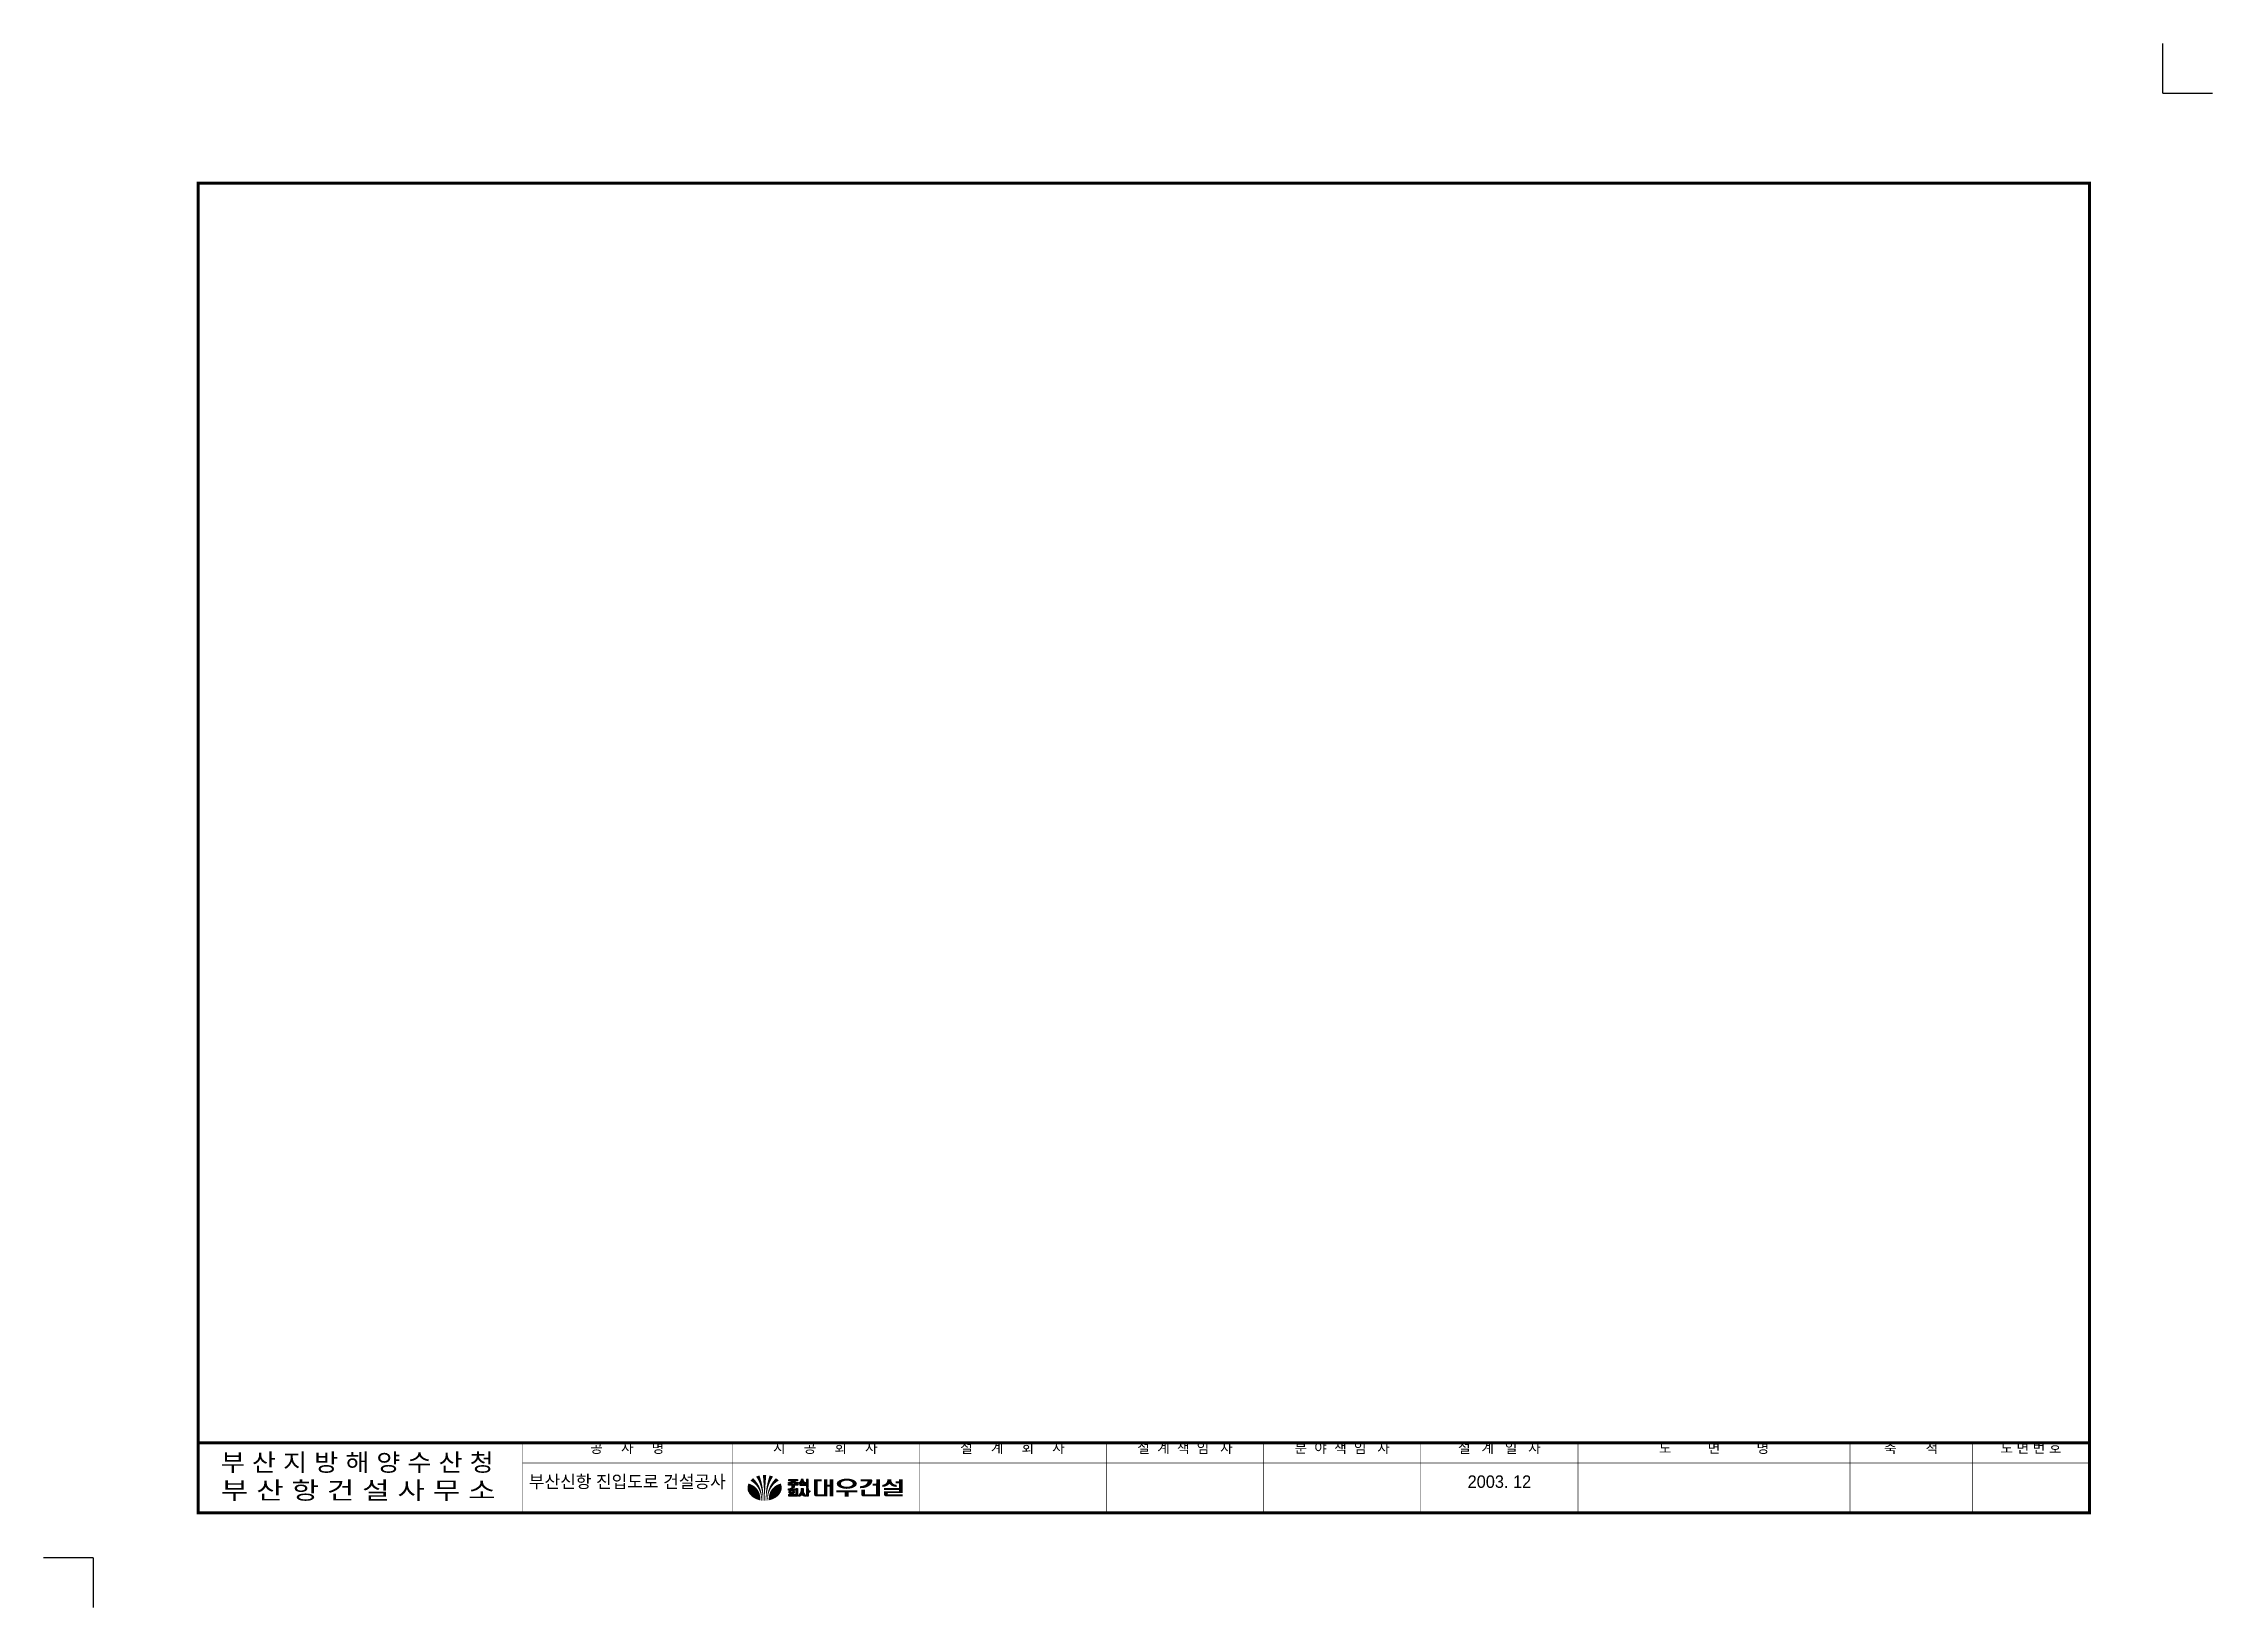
# Model space of a CAD drawing. Extents: x 415891 to 416760, y -64736 to -64109.
import ezdxf
from ezdxf.enums import TextEntityAlignment as Align

# ---------------------------------------------------------------- set-up
doc = ezdxf.new("R2010")
doc.units = 0
doc.header["$LTSCALE"] = 1000
doc.header["$MEASUREMENT"] = 0
doc.layers.get('0').update_dxf_attribs({"linetype": 'CONTINUOUS'})
doc.layers.add('BOX', color=7, linetype='CONTINUOUS')
doc.layers.add('NOPRINT', color=7, linetype='CONTINUOUS')
doc.styles.add('BOX', font='Dotum.ttf')
doc.styles.add('STYLE1', font='H2HDRM.TTF')

# ---------------------------------------------------------------- blocks, each defined once
blk = doc.blocks.new('$PP')
at = {"layer": 'NOPRINT'}
for q in [(-20, 0), (0, -20)]:
    blk.add_line((0, 0), q, dxfattribs=at)

msp = doc.modelspace()

# ---------------------------------------------------------------- hatches: boundary and pattern name
at = {"layer": 'BOX'}
h = msp.add_hatch(color=256, dxfattribs=at)
edge = h.paths.add_edge_path()
edge.add_spline(control_points=[(416178.34, -64688.15), (416177.96, -64687.04), (416177.23, -64685.93), (416177.23, -64685.93), (416176.47, -64684.76), (416175.52, -64683.82), (416175.52, -64683.82), (416174.81, -64684.3), (416174.4, -64684.78), (416174.4, -64684.78), (416176.29, -64685.88), (416177.24, -64687.41), (416177.24, -64687.41), (416178.23, -64688.83), (416178.47, -64690.2), (416178.47, -64690.2), (416178.79, -64691.5), (416178.76, -64692.76), (416178.76, -64692.76), (416178.76, -64692.76), (416179, -64692.8), (416179, -64692.8), (416179.06, -64692.14), (416178.98, -64691.1), (416178.98, -64691.1), (416178.85, -64689.35), (416178.34, -64688.15), (416178.34, -64688.15)], knot_values=[0, 0, 0, 0, 1, 1, 1, 2, 2, 2, 3, 3, 3, 4, 4, 4, 5, 5, 5, 6, 6, 6, 7, 7, 7, 8, 8, 8, 9, 9, 9, 9], degree=3, periodic=0)
h = msp.add_hatch(color=256, dxfattribs=at)
edge = h.paths.add_edge_path()
edge.add_spline(control_points=[(416179.32, -64687.85), (416179.21, -64686.9), (416178.8, -64685.35), (416178.8, -64685.35), (416178.65, -64684.64), (416178.05, -64682.76), (416178.05, -64682.76), (416177.54, -64682.83), (416176.69, -64683.2), (416176.69, -64683.2), (416177.38, -64684.14), (416177.9, -64685.39), (416177.9, -64685.39), (416178.37, -64686.35), (416178.74, -64687.84), (416178.74, -64687.84), (416179.04, -64688.81), (416179.17, -64690.08), (416179.17, -64690.08), (416179.38, -64691.47), (416179.34, -64692.83), (416179.34, -64692.83), (416179.34, -64692.83), (416179.55, -64692.85), (416179.55, -64692.85), (416179.62, -64691.97), (416179.54, -64690.1), (416179.54, -64690.1), (416179.52, -64689.35), (416179.32, -64687.85), (416179.32, -64687.85)], knot_values=[0, 0, 0, 0, 1, 1, 1, 2, 2, 2, 3, 3, 3, 4, 4, 4, 5, 5, 5, 6, 6, 6, 7, 7, 7, 8, 8, 8, 9, 9, 9, 10, 10, 10, 10], degree=3, periodic=0)
h = msp.add_hatch(color=256, dxfattribs=at)
edge = h.paths.add_edge_path()
edge.add_spline(control_points=[(416179.41, -64682.57), (416179.41, -64682.57), (416179.67, -64685.99), (416179.69, -64686.17), (416179.7, -64686.35), (416179.85, -64688.83), (416179.85, -64688.83), (416179.95, -64690.52), (416179.93, -64691.35), (416179.93, -64691.35), (416179.95, -64691.73), (416179.93, -64692.85), (416179.93, -64692.85), (416179.93, -64692.85), (416180.19, -64692.85), (416180.19, -64692.85), (416180.17, -64692.45), (416180.2, -64690.99), (416180.2, -64690.99), (416180.2, -64690.75), (416180.28, -64688.91), (416180.3, -64688.54), (416180.33, -64688.17), (416180.48, -64685.93), (416180.48, -64685.79), (416180.49, -64685.66), (416180.72, -64682.57), (416180.72, -64682.57), (416179.95, -64682.5), (416179.41, -64682.57), (416179.41, -64682.57)], knot_values=[0, 0, 0, 0, 1, 1, 1, 2, 2, 2, 3, 3, 3, 4, 4, 4, 5, 5, 5, 6, 6, 6, 7, 7, 7, 8, 8, 8, 9, 9, 9, 10, 10, 10, 10], degree=3, periodic=0)
h = msp.add_hatch(color=256, dxfattribs=at)
edge = h.paths.add_edge_path()
edge.add_spline(control_points=[(416181.18, -64688.71), (416181.51, -64687.21), (416181.82, -64686.44), (416181.82, -64686.44), (416182.13, -64685.55), (416182.55, -64684.74), (416182.55, -64684.74), (416182.93, -64683.95), (416183.45, -64683.19), (416183.45, -64683.19), (416183.16, -64683.01), (416182.08, -64682.75), (416182.08, -64682.75), (416182, -64682.96), (416181.5, -64684.76), (416181.5, -64684.76), (416181.08, -64686.24), (416180.86, -64687.64), (416180.86, -64687.64), (416180.62, -64688.9), (416180.58, -64690.49), (416180.58, -64690.49), (416180.56, -64690.87), (416180.57, -64692.84), (416180.57, -64692.84), (416180.57, -64692.84), (416180.79, -64692.83), (416180.79, -64692.83), (416180.77, -64692.48), (416180.84, -64691.22), (416180.84, -64691.22), (416180.92, -64689.9), (416181.18, -64688.71), (416181.18, -64688.71)], knot_values=[0, 0, 0, 0, 1, 1, 1, 2, 2, 2, 3, 3, 3, 4, 4, 4, 5, 5, 5, 6, 6, 6, 7, 7, 7, 8, 8, 8, 9, 9, 9, 10, 10, 10, 11, 11, 11, 11], degree=3, periodic=0)
h = msp.add_hatch(color=256, dxfattribs=at)
edge = h.paths.add_edge_path()
edge.add_spline(control_points=[(416184.02, -64686.07), (416184.11, -64685.99), (416184.81, -64685.32), (416185.73, -64684.77), (416185.73, -64684.77), (416185.24, -64684.22), (416184.61, -64683.82), (416184.61, -64683.82), (416183.63, -64684.86), (416183.2, -64685.5), (416183.2, -64685.5), (416182.5, -64686.45), (416182.11, -64687.41), (416182.11, -64687.41), (416181.7, -64688.25), (416181.47, -64689.22), (416181.47, -64689.22), (416181.17, -64690.36), (416181.13, -64691.52), (416181.13, -64691.52), (416181.08, -64692.19), (416181.11, -64692.79), (416181.11, -64692.79), (416181.36, -64692.75), (416181.36, -64692.75), (416181.36, -64692.75), (416181.36, -64691.52), (416181.6, -64690.48), (416181.6, -64690.48), (416181.84, -64689.21), (416182.39, -64688.25), (416182.5, -64688.05), (416183.03, -64686.99), (416184.02, -64686.07)], knot_values=[0, 0, 0, 0, 1, 1, 1, 2, 2, 2, 3, 3, 3, 4, 4, 4, 5, 5, 5, 6, 6, 6, 7, 7, 7, 8, 8, 8, 9, 9, 9, 10, 10, 10, 11, 11, 11, 11], degree=3, periodic=0)
for points in [[(416191.97, -64684.86), (416193.27, -64684.86), (416193.27, -64684.4), (416189.78, -64684.4), (416189.78, -64684.86), (416191.08, -64684.86, -0.260406), (416189.94, -64685.54), (416189.71, -64685.54), (416189.71, -64686, 0.177276), (416191.5, -64685.45, 0.179752), (416193.34, -64686), (416193.34, -64685.54), (416193.11, -64685.54, -0.260406)], [(416193.84, -64685.54), (416193.84, -64685.93, 0.237728), (416195.13, -64685.4, 0.239633), (416196.44, -64685.93), (416196.44, -64685.54, -0.352654), (416195.51, -64684.74), (416195.51, -64684.4), (416194.77, -64684.4), (416194.77, -64684.74, -0.352654)], [(416196.87, -64686.21), (416194.14, -64686.21), (416194.14, -64686.63), (416196.87, -64686.63), (416196.87, -64687.52), (416197.57, -64687.52), (416197.57, -64684.4), (416196.87, -64684.4)], [(416189.63, -64686.21), (416189.63, -64686.63), (416191.15, -64686.63), (416191.15, -64687.52), (416191.9, -64687.52), (416191.9, -64686.63), (416193.42, -64686.63), (416193.42, -64686.21)], [(416191.29, -64688.14), (416191.29, -64687.87), (416190.61, -64687.87), (416190.61, -64688.14), (416189.71, -64688.14), (416189.71, -64688.56), (416192.21, -64688.56), (416192.21, -64688.14)], [(416195.51, -64689.09), (416195.51, -64687.99), (416194.77, -64687.99), (416194.77, -64689.09, -0.287851), (416193.84, -64690.59), (416193.84, -64691.02, 0.246367), (416195.11, -64690.11, 0.287438), (416196.44, -64691.02), (416196.44, -64690.59, -0.317574)], [(416196.87, -64691.07), (416197.57, -64691.07), (416197.57, -64689.32), (416198.15, -64689.32), (416198.15, -64688.89), (416197.57, -64688.89), (416197.57, -64687.99), (416196.87, -64687.99)]]:
    msp.add_hatch(color=256, dxfattribs=at).paths.add_polyline_path(points)
h = msp.add_hatch(color=256, dxfattribs=at)
edge = h.paths.add_edge_path()
edge.add_spline(control_points=[(416206.18, -64686.34), (416206.19, -64686.4), (416206.13, -64686.41), (416206.13, -64686.41), (416206.13, -64686.41), (416205.32, -64686.41), (416205.32, -64686.41), (416205.29, -64686.41), (416205.27, -64686.34), (416205.27, -64686.34), (416205.27, -64686.34), (416205.27, -64684.26), (416205.27, -64684.26), (416205.27, -64684.26), (416203.83, -64684.26), (416203.83, -64684.26), (416203.83, -64684.26), (416203.83, -64690.22), (416203.83, -64690.22), (416203.84, -64690.29), (416203.79, -64690.29), (416203.79, -64690.29), (416203.79, -64690.29), (416201.4, -64690.29), (416201.4, -64690.29), (416201.35, -64690.29), (416201.35, -64690.24), (416201.35, -64690.24), (416201.35, -64690.24), (416201.35, -64685.15), (416201.35, -64685.15), (416201.35, -64685.1), (416201.4, -64685.07), (416201.4, -64685.07), (416201.4, -64685.07), (416202.94, -64685.07), (416202.94, -64685.07), (416202.94, -64685.07), (416202.94, -64684.26), (416202.94, -64684.26), (416202.94, -64684.26), (416199.88, -64684.26), (416199.88, -64684.26), (416199.88, -64684.26), (416199.88, -64690.26), (416199.88, -64690.26), (416199.91, -64691.05), (416200.66, -64691.1), (416200.66, -64691.1), (416200.66, -64691.1), (416205.27, -64691.1), (416205.27, -64691.1), (416205.27, -64691.1), (416205.27, -64687.31), (416205.27, -64687.31), (416205.27, -64687.26), (416205.34, -64687.23), (416205.34, -64687.23), (416205.34, -64687.23), (416206.11, -64687.23), (416206.11, -64687.23), (416206.16, -64687.23), (416206.17, -64687.3), (416206.17, -64687.3), (416206.17, -64687.3), (416206.17, -64691.12), (416206.17, -64691.12), (416206.17, -64691.12), (416207.64, -64691.12), (416207.64, -64691.12), (416207.64, -64691.12), (416207.64, -64684.26), (416207.64, -64684.26), (416207.64, -64684.26), (416206.18, -64684.26), (416206.18, -64684.26), (416206.18, -64684.26), (416206.18, -64686.34), (416206.18, -64686.34)], knot_values=[0, 0, 0, 0, 1, 1, 1, 2, 2, 2, 3, 3, 3, 4, 4, 4, 5, 5, 5, 6, 6, 6, 7, 7, 7, 8, 8, 8, 9, 9, 9, 10, 10, 10, 11, 11, 11, 12, 12, 12, 13, 13, 13, 14, 14, 14, 15, 15, 15, 16, 16, 16, 17, 17, 17, 18, 18, 18, 19, 19, 19, 20, 20, 20, 21, 21, 21, 22, 22, 22, 23, 23, 23, 24, 24, 24, 25, 25, 25, 26, 26, 26, 26], degree=3, periodic=0)
h = msp.add_hatch(color=256, dxfattribs=at)
edge = h.paths.add_edge_path()
edge.add_spline(control_points=[(416210.7, -64685.7), (416210.7, -64685.7), (416210.99, -64685.05), (416212.28, -64684.86), (416212.28, -64684.86), (416213.55, -64684.6), (416214.68, -64685.15), (416214.68, -64685.15), (416215.68, -64685.55), (416215.34, -64686.35), (416215.34, -64686.35), (416215.14, -64686.8), (416214.38, -64687.05), (416214.38, -64687.05), (416213.82, -64687.29), (416212.79, -64687.26), (416212.79, -64687.26), (416211.81, -64687.25), (416211.12, -64686.8), (416211.12, -64686.8), (416210.36, -64686.39), (416210.7, -64685.7)], knot_values=[0, 0, 0, 0, 1, 1, 1, 2, 2, 2, 3, 3, 3, 4, 4, 4, 5, 5, 5, 6, 6, 6, 7, 7, 7, 7], degree=3, periodic=0)
edge = h.paths.add_edge_path(flags=16)
edge.add_spline(control_points=[(416210.3, -64687.54), (416211.3, -64688.05), (416212.87, -64688.09), (416212.87, -64688.09), (416214.45, -64688.05), (416215.2, -64687.75), (416215.2, -64687.75), (416216.53, -64687.31), (416216.87, -64686.63), (416216.87, -64686.63), (416217.49, -64685.63), (416216.33, -64684.86), (416216.33, -64684.86), (416215.58, -64684.31), (416214.31, -64684.09), (416214.31, -64684.09), (416212.57, -64683.82), (416211.28, -64684.18), (416211.28, -64684.18), (416209.15, -64684.72), (416209, -64685.78), (416209, -64685.78), (416208.73, -64686.93), (416210.3, -64687.54), (416210.3, -64687.54)], knot_values=[0, 0, 0, 0, 1, 1, 1, 2, 2, 2, 3, 3, 3, 4, 4, 4, 5, 5, 5, 6, 6, 6, 7, 7, 7, 8, 8, 8, 8], degree=3, periodic=0)
h = msp.add_hatch(color=256, dxfattribs=at)
edge = h.paths.add_edge_path()
edge.add_spline(control_points=[(416222.5, -64686.44), (416222.93, -64686.01), (416223.16, -64685.32), (416223.16, -64685.32), (416223.36, -64684.74), (416223.25, -64684.57), (416223.25, -64684.57), (416223.16, -64684.27), (416222.73, -64684.26), (416222.73, -64684.26), (416222.73, -64684.26), (416218.61, -64684.26), (416218.61, -64684.26), (416218.61, -64684.26), (416218.61, -64685.09), (416218.61, -64685.09), (416218.61, -64685.09), (416221.28, -64685.08), (416221.28, -64685.08), (416221.36, -64685.07), (416221.34, -64685.16), (416221.34, -64685.16), (416221.24, -64686.21), (416220.13, -64686.62), (416220.13, -64686.62), (416219.14, -64687.07), (416218.26, -64687.03), (416218.26, -64687.03), (416218.26, -64687.03), (416218.26, -64687.83), (416218.26, -64687.83), (416219.83, -64687.85), (416220.7, -64687.51), (416220.7, -64687.51), (416221.9, -64687.15), (416222.5, -64686.44), (416222.5, -64686.44)], knot_values=[0, 0, 0, 0, 1, 1, 1, 2, 2, 2, 3, 3, 3, 4, 4, 4, 5, 5, 5, 6, 6, 6, 7, 7, 7, 8, 8, 8, 9, 9, 9, 10, 10, 10, 11, 11, 11, 12, 12, 12, 12], degree=3, periodic=0)
h = msp.add_hatch(color=256, dxfattribs=at)
edge = h.paths.add_edge_path()
edge.add_spline(control_points=[(416224.8, -64685.91), (416224.8, -64685.98), (416224.73, -64685.98), (416224.73, -64685.98), (416224.73, -64685.98), (416223.35, -64685.98), (416223.35, -64685.98), (416223.35, -64685.98), (416223.35, -64686.79), (416223.35, -64686.79), (416223.35, -64686.79), (416224.74, -64686.79), (416224.74, -64686.79), (416224.8, -64686.79), (416224.79, -64686.87), (416224.79, -64686.87), (416224.79, -64686.87), (416224.79, -64690.21), (416224.79, -64690.21), (416224.79, -64690.31), (416224.74, -64690.29), (416224.74, -64690.29), (416224.74, -64690.29), (416220.39, -64690.29), (416220.39, -64690.29), (416220.34, -64690.29), (416220.34, -64690.21), (416220.34, -64690.21), (416220.34, -64690.21), (416220.34, -64688.45), (416220.34, -64688.45), (416220.34, -64688.45), (416218.78, -64688.45), (416218.78, -64688.45), (416218.78, -64688.45), (416218.78, -64690.23), (416218.78, -64690.23), (416218.78, -64690.99), (416219.5, -64691.1), (416219.5, -64691.1), (416219.5, -64691.1), (416226.27, -64691.1), (416226.27, -64691.1), (416226.27, -64691.1), (416226.27, -64684.27), (416226.27, -64684.27), (416226.27, -64684.27), (416224.8, -64684.27), (416224.8, -64684.27), (416224.8, -64684.27), (416224.8, -64685.91), (416224.8, -64685.91)], knot_values=[0, 0, 0, 0, 1, 1, 1, 2, 2, 2, 3, 3, 3, 4, 4, 4, 5, 5, 5, 6, 6, 6, 7, 7, 7, 8, 8, 8, 9, 9, 9, 10, 10, 10, 11, 11, 11, 12, 12, 12, 13, 13, 13, 14, 14, 14, 15, 15, 15, 16, 16, 16, 17, 17, 17, 17], degree=3, periodic=0)
h = msp.add_hatch(color=256, dxfattribs=at)
edge = h.paths.add_edge_path()
edge.add_spline(control_points=[(416230.01, -64686.17), (416230.06, -64686.1), (416230.12, -64686.16), (416230.12, -64686.16), (416231.32, -64687.46), (416232.96, -64687.29), (416232.96, -64687.29), (416232.96, -64687.29), (416232.96, -64686.49), (416232.96, -64686.49), (416232.25, -64686.47), (416231.8, -64686.16), (416231.8, -64686.16), (416230.98, -64685.68), (416230.88, -64684.87), (416230.88, -64684.87), (416230.83, -64684.66), (416230.85, -64684.25), (416230.85, -64684.25), (416230.85, -64684.25), (416229.28, -64684.25), (416229.28, -64684.25), (416229.28, -64684.25), (416229.29, -64684.48), (416229.29, -64684.48), (416229.3, -64685.11), (416228.94, -64685.59), (416228.94, -64685.59), (416228.41, -64686.42), (416227.26, -64686.51), (416227.26, -64686.51), (416227.26, -64686.51), (416227.26, -64687.3), (416227.26, -64687.3), (416229.07, -64687.34), (416230.01, -64686.17), (416230.01, -64686.17)], knot_values=[0, 0, 0, 0, 1, 1, 1, 2, 2, 2, 3, 3, 3, 4, 4, 4, 5, 5, 5, 6, 6, 6, 7, 7, 7, 8, 8, 8, 9, 9, 9, 10, 10, 10, 11, 11, 11, 12, 12, 12, 12], degree=3, periodic=0)
h = msp.add_hatch(color=256, dxfattribs=at)
edge = h.paths.add_edge_path()
edge.add_spline(control_points=[(416229.54, -64689.77), (416229.54, -64689.77), (416235.41, -64689.77), (416235.41, -64689.77), (416235.41, -64689.77), (416235.41, -64684.25), (416235.41, -64684.25), (416235.41, -64684.25), (416233.95, -64684.25), (416233.95, -64684.25), (416233.95, -64684.25), (416233.95, -64685.05), (416233.95, -64685.05), (416233.95, -64685.12), (416233.88, -64685.12), (416233.88, -64685.12), (416233.88, -64685.12), (416232.58, -64685.12), (416232.58, -64685.12), (416232.58, -64685.12), (416232.58, -64685.94), (416232.58, -64685.94), (416232.58, -64685.94), (416233.88, -64685.94), (416233.88, -64685.94), (416233.95, -64685.94), (416233.94, -64686.02), (416233.94, -64686.02), (416233.94, -64686.02), (416233.94, -64687.69), (416233.94, -64687.69), (416233.95, -64687.76), (416233.86, -64687.75), (416233.86, -64687.75), (416233.86, -64687.75), (416227.91, -64687.75), (416227.91, -64687.75), (416227.91, -64687.75), (416227.91, -64688.51), (416227.91, -64688.51), (416227.91, -64688.51), (416233.87, -64688.51), (416233.87, -64688.51), (416233.93, -64688.52), (416233.93, -64688.56), (416233.93, -64688.56), (416233.93, -64688.56), (416233.93, -64688.99), (416233.93, -64688.99), (416233.93, -64689.04), (416233.87, -64689.04), (416233.87, -64689.04), (416233.87, -64689.04), (416227.91, -64689.04), (416227.91, -64689.04), (416227.91, -64689.04), (416227.91, -64690.18), (416227.91, -64690.18), (416227.93, -64691.08), (416228.72, -64691.08), (416228.72, -64691.08), (416228.72, -64691.08), (416235.4, -64691.08), (416235.4, -64691.08), (416235.4, -64691.08), (416235.4, -64690.31), (416235.4, -64690.31), (416235.4, -64690.31), (416229.51, -64690.31), (416229.51, -64690.31), (416229.47, -64690.31), (416229.46, -64690.24), (416229.46, -64690.24), (416229.46, -64690.24), (416229.46, -64689.83), (416229.46, -64689.83), (416229.47, -64689.78), (416229.54, -64689.77), (416229.54, -64689.77)], knot_values=[0, 0, 0, 0, 1, 1, 1, 2, 2, 2, 3, 3, 3, 4, 4, 4, 5, 5, 5, 6, 6, 6, 7, 7, 7, 8, 8, 8, 9, 9, 9, 10, 10, 10, 11, 11, 11, 12, 12, 12, 13, 13, 13, 14, 14, 14, 15, 15, 15, 16, 16, 16, 17, 17, 17, 18, 18, 18, 19, 19, 19, 20, 20, 20, 21, 21, 21, 22, 22, 22, 23, 23, 23, 24, 24, 24, 25, 25, 25, 26, 26, 26, 26], degree=3, periodic=0)
h = msp.add_hatch(color=256, dxfattribs=at)
edge = h.paths.add_edge_path()
edge.add_spline(control_points=[(416175.93, -64687.06), (416174.91, -64686.28), (416173.59, -64685.99), (416173.59, -64685.99), (416172.8, -64687.75), (416173.49, -64689.15), (416173.49, -64689.15), (416174.08, -64690.74), (416175.66, -64691.65), (416175.66, -64691.65), (416177.05, -64692.52), (416178.38, -64692.7), (416178.38, -64692.7), (416178.5, -64690.42), (416177.69, -64689.12), (416177.69, -64689.12), (416177.1, -64687.87), (416175.93, -64687.06), (416175.93, -64687.06)], knot_values=[0, 0, 0, 0, 1, 1, 1, 2, 2, 2, 3, 3, 3, 4, 4, 4, 5, 5, 5, 6, 6, 6, 6], degree=3, periodic=0)
h = msp.add_hatch(color=256, dxfattribs=at)
edge = h.paths.add_edge_path()
edge.add_spline(control_points=[(416184.02, -64687.2), (416182.62, -64688.26), (416182.13, -64689.83), (416182.13, -64689.83), (416181.65, -64691.22), (416181.73, -64692.69), (416181.73, -64692.69), (416183, -64692.44), (416183.71, -64692.05), (416183.71, -64692.05), (416185.04, -64691.46), (416185.85, -64690.47), (416185.85, -64690.47), (416186.8, -64689.37), (416186.89, -64688.23), (416186.89, -64688.23), (416187.07, -64686.92), (416186.56, -64685.99), (416186.56, -64685.99), (416184.96, -64686.37), (416184.02, -64687.2), (416184.02, -64687.2)], knot_values=[0, 0, 0, 0, 1, 1, 1, 2, 2, 2, 3, 3, 3, 4, 4, 4, 5, 5, 5, 6, 6, 6, 7, 7, 7, 7], degree=3, periodic=0)
h = msp.add_hatch(color=256, dxfattribs=at)
edge = h.paths.add_edge_path()
edge.add_line((416192.55, -64690.83), (416192.55, -64691.07))
edge.add_line((416192.55, -64691.07), (416193.24, -64691.07))
edge.add_line((416193.24, -64691.07), (416193.24, -64687.99))
edge.add_line((416193.24, -64687.99), (416192.55, -64687.99))
edge.add_line((416192.55, -64687.99), (416192.55, -64690.41))
edge.add_line((416192.55, -64690.41), (416191.29, -64690.41))
edge.add_line((416191.29, -64690.41), (416191.29, -64690.05))
edge.add_ellipse((416190.96, -64689.35), major_axis=(1.18, 0), ratio=0.614044, start_angle=286.53943, end_angle=612.93835)
edge.add_line((416190.61, -64690.05), (416190.61, -64690.41))
edge.add_line((416190.61, -64690.41), (416189.63, -64690.41))
edge.add_line((416189.63, -64690.41), (416189.63, -64690.83))
edge.add_line((416189.63, -64690.83), (416192.55, -64690.83))
edge = h.paths.add_edge_path(flags=16)
edge.add_ellipse((416190.96, -64689.35), major_axis=(0.51, 0), ratio=0.782597, start_angle=0, end_angle=360)
h = msp.add_hatch(color=256, dxfattribs=at)
edge = h.paths.add_edge_path()
edge.add_spline(control_points=[(416208.79, -64689.46), (416208.79, -64689.46), (416212.12, -64689.45), (416212.12, -64689.45), (416212.18, -64689.45), (416212.18, -64689.52), (416212.18, -64689.52), (416212.18, -64689.52), (416212.18, -64691.17), (416212.18, -64691.17), (416212.18, -64691.17), (416213.82, -64691.17), (416213.82, -64691.17), (416213.82, -64691.17), (416213.82, -64689.52), (416213.82, -64689.52), (416213.82, -64689.47), (416213.91, -64689.45), (416213.91, -64689.45), (416213.91, -64689.45), (416217.21, -64689.45), (416217.21, -64689.45), (416217.21, -64689.45), (416217.21, -64688.65), (416217.21, -64688.65), (416217.21, -64688.65), (416208.79, -64688.65), (416208.79, -64688.65), (416208.79, -64688.65), (416208.79, -64689.46), (416208.79, -64689.46)], knot_values=[0, 0, 0, 0, 1, 1, 1, 2, 2, 2, 3, 3, 3, 4, 4, 4, 5, 5, 5, 6, 6, 6, 7, 7, 7, 8, 8, 8, 9, 9, 9, 10, 10, 10, 10], degree=3, periodic=0)

# ---------------------------------------------------------------- linework, layer by layer
for p, q in [((416189.71, -64686, 3.71), (416189.71, -64685.54, 3.71)), ((416189.71, -64685.54, 3.71), (416189.94, -64685.54, 3.71)), ((416189.78, -64684.86, 3.71), (416189.78, -64684.4, 3.71)), ((416189.78, -64684.4, 3.71), (416193.27, -64684.4, 3.71)), ((416191.08, -64684.86, 3.71), (416189.78, -64684.86, 3.71)), ((416193.27, -64684.86, 3.71), (416191.97, -64684.86, 3.71)), ((416193.11, -64685.54, 3.71), (416193.34, -64685.54, 3.71)), ((416193.27, -64684.4, 3.71), (416193.27, -64684.86, 3.71)), ((416193.34, -64685.54, 3.71), (416193.34, -64686, 3.71)), ((416193.84, -64685.54, 3.71), (416193.84, -64685.93, 3.71)), ((416195.51, -64684.4, 3.71), (416194.77, -64684.4, 3.71)), ((416194.77, -64684.4, 3.71), (416194.77, -64684.74, 3.71)), ((416195.51, -64684.74, 3.71), (416195.51, -64684.4, 3.71)), ((416196.44, -64685.93, 3.71), (416196.44, -64685.54, 3.71)), ((416197.57, -64684.4, 3.71), (416196.87, -64684.4, 3.71)), ((416196.87, -64684.4, 3.71), (416196.87, -64686.21, 3.71)), ((416197.57, -64687.52, 3.71), (416197.57, -64684.4, 3.71)), ((416189.63, -64686.63, 3.71), (416189.63, -64686.21, 3.71)), ((416189.63, -64686.21, 3.71), (416193.42, -64686.21, 3.71)), ((416191.15, -64686.63, 3.71), (416189.63, -64686.63, 3.71)), ((416189.63, -64690.41, 3.71), (416189.63, -64690.83, 3.71)), ((416189.63, -64690.41, 3.71), (416190.61, -64690.41, 3.71)), ((416189.63, -64690.83, 3.71), (416192.55, -64690.83, 3.71)), ((416189.71, -64688.56, 3.71), (416189.71, -64688.14, 3.71)), ((416189.71, -64688.14, 3.71), (416190.61, -64688.14, 3.71)), ((416192.21, -64688.56, 3.71), (416189.71, -64688.56, 3.71)), ((416190.61, -64687.87, 3.71), (416191.29, -64687.87, 3.71)), ((416190.61, -64688.14, 3.71), (416190.61, -64687.87, 3.71)), ((416190.61, -64690.41, 3.71), (416190.61, -64690.05, 3.71)), ((416191.15, -64687.52, 3.71), (416191.15, -64686.63, 3.71)), ((416191.9, -64687.52, 3.71), (416191.15, -64687.52, 3.71)), ((416191.29, -64687.87, 3.71), (416191.29, -64688.14, 3.71)), ((416191.29, -64688.14, 3.71), (416192.21, -64688.14, 3.71)), ((416191.29, -64690.41, 3.71), (416191.29, -64690.05, 3.71)), ((416191.29, -64690.41, 3.71), (416192.55, -64690.41, 3.71)), ((416193.42, -64686.63, 3.71), (416191.9, -64686.63, 3.71)), ((416191.9, -64686.63, 3.71), (416191.9, -64687.52, 3.71)), ((416192.21, -64688.14, 3.71), (416192.21, -64688.56, 3.71)), ((416192.55, -64687.99, 3.71), (416193.24, -64687.99, 3.71)), ((416192.55, -64687.99, 3.71), (416192.55, -64690.41, 3.71)), ((416192.55, -64690.83, 3.71), (416192.55, -64691.07, 3.71)), ((416193.24, -64691.07, 3.71), (416192.55, -64691.07, 3.71)), ((416193.24, -64687.99, 3.71), (416193.24, -64691.07, 3.71)), ((416193.42, -64686.21, 3.71), (416193.42, -64686.63, 3.71)), ((416193.84, -64690.59, 3.71), (416193.84, -64691.02, 3.71)), ((416196.87, -64686.21, 3.71), (416194.14, -64686.21, 3.71)), ((416194.14, -64686.21, 3.71), (416194.14, -64686.63, 3.71)), ((416194.14, -64686.63, 3.71), (416196.87, -64686.63, 3.71)), ((416194.77, -64687.99, 3.71), (416194.77, -64689.11, 3.71)), ((416194.77, -64687.99, 3.71), (416195.51, -64687.99, 3.71)), ((416195.51, -64687.99, 3.71), (416195.51, -64689.28, 3.71)), ((416196.44, -64690.59, 3.71), (416196.44, -64691.02, 3.71)), ((416196.87, -64686.63, 3.71), (416196.87, -64687.52, 3.71)), ((416196.87, -64687.52, 3.71), (416197.57, -64687.52, 3.71)), ((416196.87, -64687.99, 3.71), (416197.57, -64687.99, 3.71)), ((416196.87, -64687.99, 3.71), (416196.87, -64691.07, 3.71)), ((416197.57, -64691.07, 3.71), (416196.87, -64691.07, 3.71)), ((416197.57, -64687.99, 3.71), (416197.57, -64688.89, 3.71)), ((416197.57, -64688.89, 3.71), (416198.15, -64688.89, 3.71)), ((416197.57, -64689.32, 3.71), (416197.57, -64691.07, 3.71)), ((416197.57, -64689.32, 3.71), (416198.15, -64689.32, 3.71)), ((416198.15, -64688.89, 3.71), (416198.15, -64689.32, 3.71))]:
    msp.add_line(p, q, dxfattribs=at)
at = {"layer": 'BOX', "const_width": 1.2}
msp.add_lwpolyline([(416711.05, -64697.7), (416711.05, -64164.7), (415953.05, -64164.7), (415953.05, -64697.7)], close=True, dxfattribs=at)
at = {"layer": 'BOX'}
for points, const_width in [([(416711.05, -64669.7), (415953.05, -64669.7)], 1.2), ([(416083.05, -64669.7), (416083.05, -64697.7)], 0.2), ([(416167.05, -64669.7), (416167.05, -64697.7)], 0.2), ([(416242.05, -64669.7), (416242.05, -64697.7)], 0.2), ([(416317.05, -64669.7), (416317.05, -64697.7)], 0.2), ([(416380.05, -64669.7), (416380.05, -64697.7)], 0.2), ([(416443.05, -64669.7), (416443.05, -64697.7)], 0.2), ([(416506.05, -64669.7), (416506.05, -64697.7)], 0.2), ([(416615.05, -64669.7), (416615.05, -64697.7)], 0.2), ([(416664.05, -64669.7), (416664.05, -64697.7)], 0.2)]:
    msp.add_lwpolyline(points, dxfattribs=dict(at, const_width=const_width))
at = {"layer": 'BOX', "const_width": 0.2, "flags": 128}
msp.add_lwpolyline([(416083.05, -64677.7), (416711.05, -64677.7)], dxfattribs=at)
at = {"layer": 'BOX'}
for centre, radius, start, end in [((416189.86, -64683.27, 3.71), 2.73, 266.78386, 306.99478), ((416189.9, -64684.18, 3.71), 1.37, 271.70597, 330.08995), ((416193.15, -64683.26, 3.71), 2.75, 233.07814, 273.83903), ((416193.15, -64684.18, 3.71), 1.37, 209.91005, 268.29403), ((416193.82, -64684.56, 3.71), 0.973, 271.4906, 349.19223), ((416193.96, -64684.38, 3.71), 1.55, 265.48475, 318.97502), ((416196.31, -64684.38, 3.71), 1.56, 221.08242, 274.98574), ((416196.47, -64684.56, 3.71), 0.973, 190.80777, 268.5094), ((416193.11, -64689.1, 3.71), 1.66, 296.11008, 0.34411), ((416193.61, -64689.35, 3.71), 1.68, 277.87523, 333.23588), ((416196.5, -64689.5, 3.71), 1.52, 203.65113, 267.79785), ((416197.04, -64689.18, 3.71), 1.53, 176.53596, 247.00985)]:
    msp.add_arc(centre, radius, start, end, dxfattribs=at)
msp.add_ellipse((416190.96, -64689.35, 3.71), major_axis=(1.18, 0), ratio=0.614044, start_param=5.001057, end_param=10.697792, dxfattribs=at)
msp.add_ellipse((416190.96, -64689.35, 3.71), major_axis=(0.51, 0), ratio=0.782597, dxfattribs=at)

# ---------------------------------------------------------------- block references
at = {"rotation": 180}
msp.add_blockref('$PP', (416740.37, -64128.7), dxfattribs=at)
msp.add_blockref('$PP', (415911.05, -64715.7))

# ---------------------------------------------------------------- texts
at = {"layer": 'BOX', "style": 'STYLE1'}
for s, width, p in [('부 산 지 방 해 양 수 산 청', 1.1, (415962.18, -64680.99)), ('부 산 항 건 설 사 무 소', 1.25, (415962.18, -64692.19))]:
    msp.add_text(s, height=7, dxfattribs=dict(at, width=width)).set_placement(p)
at = {"layer": 'BOX'}
for s, height, style, p in [('공     사     명', 4, 'BOX', (416125.05, -64673.7)), ('시     공     회     사', 4, 'BOX', (416204.41, -64673.7)), ('설     계     회     사', 4, 'BOX', (416279.41, -64673.7)), ('설  계  책  임   자', 4, 'BOX', (416348.55, -64673.7)), ('분  야  책  임   자', 4, 'BOX', (416411.55, -64673.7)), ('설   계   일   자', 4, 'BOX', (416474.55, -64673.7)), ('도          면          명', 4, 'BOX', (416560.55, -64673.7)), ('축        척', 4, 'BOX', (416639.55, -64673.7)), ('도 면 번 호', 4, 'BOX', (416687.55, -64673.7)), ('부산신항 진입도로 건설공사', 5, 'STYLE1', (416125.05, -64687.7)), ('2003. 12', 5, 'BOX', (416474.55, -64687.7))]:
    msp.add_text(s, height=height, dxfattribs=dict(at, style=style)).set_placement(p, align=Align.CENTER)

doc.saveas('drawing.dxf')
